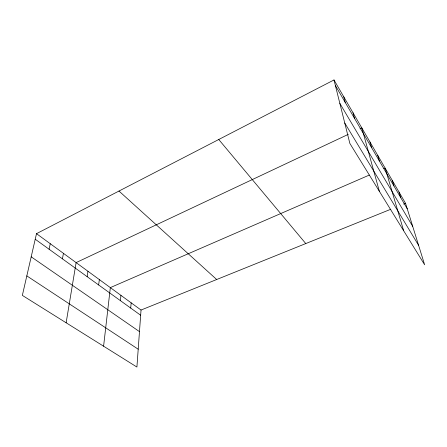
<?xml version="1.0" encoding="UTF-8"?>
<svg xmlns="http://www.w3.org/2000/svg" width="447" height="447" viewBox="0 0 447 447"><rect width="100%" height="100%" fill="white"/><g stroke="black" fill="none" stroke-linecap="round" stroke-linejoin="round"><path stroke-width="0.67" d="M36.503 233.664L141.034 310.045L136.916 367.048L22.35 295.394L36.503 233.664L333.993 79.952L405.546 203.307L424.65 264.814L349.85 143.414L333.993 79.952M130.708 308.078L131.161 302.826M120.405 300.647L120.93 295.355M103.592 346.207L110.336 287.611L369.295 175.073M98.642 284.957L99.346 279.582M87.148 276.671L87.947 271.256M66.134 322.779L76.113 262.607L348.291 134.346M62.424 258.841L63.44 253.348M49.103 249.242L50.248 243.71M359.991 128.831L361.841 127.959L379.358 191.299M383.9 168.726L385.169 168.173L403.68 230.781M141.034 310.045L390.807 209.252M403.624 204.083L405.546 203.307M26.82 275.9L138.207 349.213M31.189 256.829L139.475 331.618M35.224 239.234L140.66 315.252M118.98 191.048L216.689 279.515M218.745 139.498L305.776 243.565M344.754 123.026L418.604 245.342M339.849 103.391L412.698 226.338M335.39 85.545L407.262 208.838M399.042 192.098L400.747 197.658M392.259 180.398L393.941 185.98M377.749 155.388L379.38 161.004M369.982 141.995L371.58 147.622M353.029 112.773L354.544 118.399M343.76 96.792L345.218 102.408"/></g></svg>
